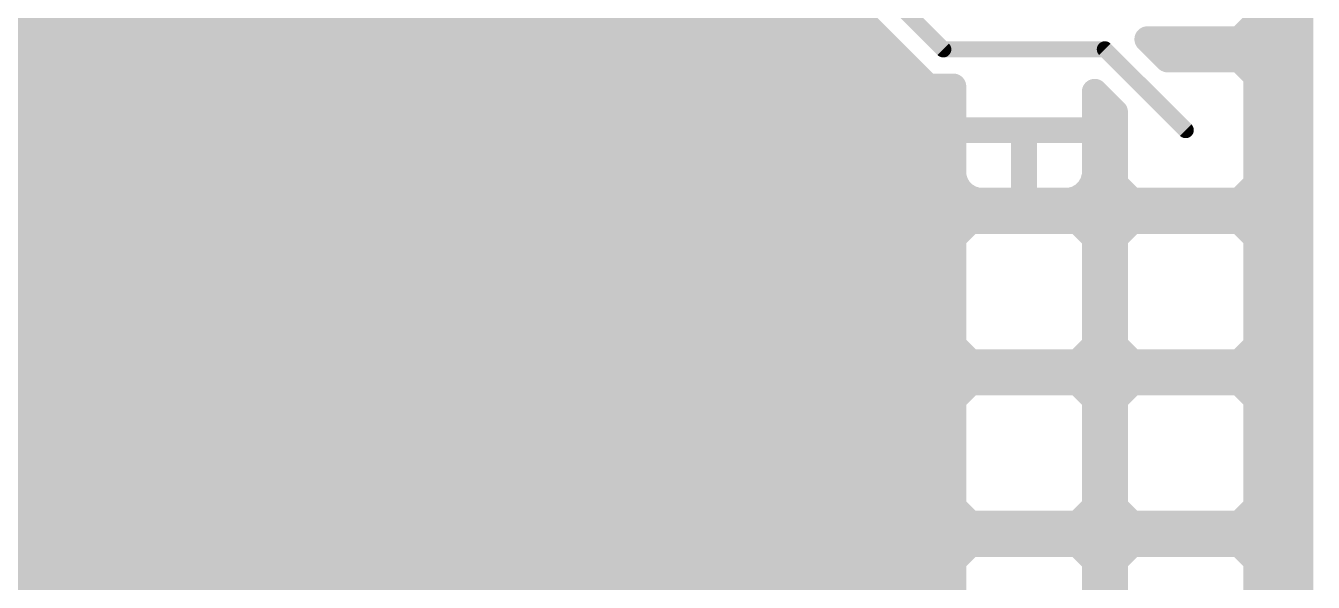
# Model space of a CAD drawing. Extents: x 1 to 104, y 1 to 74.
# Drawn here: x 83.37 to 103.6, y 33.53 to 42.28 of the extents above; entities that cross this region are included whole.
import ezdxf

# ---------------------------------------------------------------- set-up
doc = ezdxf.new("R2010")
doc.units = 0
doc.layers.add('16', color=174, linetype='CONTINUOUS')

msp = doc.modelspace()

# ---------------------------------------------------------------- linework, layer by layer
at = {"layer": '16'}
for points, const_width in [([(103.4008, 67.4526), (103.4008, 1.2192)], 0.4064), ([(97.79, 41.91), (95.25, 44.45)], 0.254), ([(102.7112, 42.3366), (102.7112, 44.0234)], 0.4064), ([(95.008, 43.8658), (97.548, 41.3258)], 0.4064), ([(102.4434, 42.0688), (102.7112, 42.3366)], 0.4064), ([(67.0802, 42.2656), (96.6082, 42.2656)], 0.4064), ([(102.6402, 42.2656), (103.4008, 42.2656)], 0.4064), ([(101.315, 41.7512), (100.9974, 42.0688)], 0.4064), ([(100.9974, 42.0688), (102.4434, 42.0688)], 0.4064), ([(61.5442, 41.8592), (97.0146, 41.8592)], 0.4064), ([(97.79, 41.91), (100.33, 41.91)], 0.254), ([(100.33, 41.91), (101.6, 40.64)], 0.254), ([(101.207, 41.8592), (103.4008, 41.8592)], 0.4064), ([(102.4434, 41.7512), (101.315, 41.7512)], 0.4064), ([(102.7112, 41.4834), (102.4434, 41.7512)], 0.4064), ([(102.7112, 39.7966), (102.7112, 41.4834)], 0.4064), ([(67.1512, 41.4528), (97.421, 41.4528)], 0.4064), ([(97.548, 41.3258), (97.9488, 41.3258)], 0.4064), ([(97.9488, 41.3258), (97.9488, 40.64)], 0.4064), ([(102.7112, 41.4528), (103.4008, 41.4528)], 0.4064), ([(100.1712, 40.64), (100.1712, 41.2426)], 0.4064), ([(100.1712, 41.2426), (100.4888, 40.925)], 0.4064), ([(67.1512, 41.0464), (97.9488, 41.0464)], 0.4064), ([(100.1712, 41.0464), (100.3674, 41.0464)], 0.4064), ([(100.4888, 40.925), (100.4888, 39.7966)], 0.4064), ([(102.7112, 41.0464), (103.4008, 41.0464)], 0.4064), ([(67.1512, 40.64), (99.06, 40.64)], 0.4064), ([(97.9488, 40.64), (99.06, 40.64)], 0.4064), ([(99.06, 40.64), (97.9488, 40.64)], 0.4064), ([(97.9488, 40.64), (97.9488, 39.9258)], 0.4064), ([(99.06, 40.64), (99.06, 40.64)], 0.4064), ([(99.06, 39.5288), (99.06, 40.64)], 0.4064), ([(99.06, 40.64), (99.06, 40.64)], 0.4064), ([(99.06, 40.64), (99.06, 39.5288)], 0.4064), ([(100.1712, 40.64), (99.06, 40.64)], 0.4064), ([(99.06, 40.64), (99.06, 40.64)], 0.4064), ([(99.06, 40.64), (100.1712, 40.64)], 0.4064), ([(99.06, 40.64), (100.4888, 40.64)], 0.4064), ([(100.1712, 39.9258), (100.1712, 40.64)], 0.4064), ([(102.7112, 40.64), (103.4008, 40.64)], 0.4064), ([(67.1512, 40.2336), (97.9488, 40.2336)], 0.4064), ([(99.06, 40.2336), (99.06, 40.2336)], 0.4064), ([(100.1712, 40.2336), (100.4888, 40.2336)], 0.4064), ([(102.7112, 40.2336), (103.4008, 40.2336)], 0.4064), ([(97.9488, 39.9258), (97.98, 39.8095)], 0.4064), ([(100.14, 39.8095), (100.1712, 39.9258)], 0.4064), ([(67.1512, 39.8272), (97.9752, 39.8272)], 0.4064), ([(97.98, 39.8095), (98.0401, 39.7053)], 0.4064), ([(98.0401, 39.7053), (98.1253, 39.6201)], 0.4064), ([(99.06, 39.8272), (99.06, 39.8272)], 0.4064), ([(99.9947, 39.6201), (100.0799, 39.7053)], 0.4064), ([(100.0799, 39.7053), (100.14, 39.8095)], 0.4064), ([(100.1448, 39.8272), (100.4888, 39.8272)], 0.4064), ([(100.4888, 39.7966), (100.7566, 39.5288)], 0.4064), ([(102.4434, 39.5288), (102.7112, 39.7966)], 0.4064), ([(102.7112, 39.8272), (103.4008, 39.8272)], 0.4064), ([(98.1253, 39.6201), (98.2295, 39.56)], 0.4064), ([(98.2295, 39.56), (98.3458, 39.5288)], 0.4064), ([(98.3458, 39.5288), (99.06, 39.5288)], 0.4064), ([(99.06, 39.5288), (99.7742, 39.5288)], 0.4064), ([(99.7742, 39.5288), (99.8905, 39.56)], 0.4064), ([(99.8905, 39.56), (99.9947, 39.6201)], 0.4064), ([(100.7566, 39.5288), (102.4434, 39.5288)], 0.4064), ([(65.5454, 39.4208), (103.4008, 39.4208)], 0.4064), ([(98.2166, 39.2112), (97.9488, 38.9434)], 0.4064), ([(99.9034, 39.2112), (98.2166, 39.2112)], 0.4064), ([(100.1712, 38.9434), (99.9034, 39.2112)], 0.4064), ([(100.7566, 39.2112), (100.4888, 38.9434)], 0.4064), ([(102.4434, 39.2112), (100.7566, 39.2112)], 0.4064), ([(102.7112, 38.9434), (102.4434, 39.2112)], 0.4064), ([(67.0802, 39.0144), (98.0198, 39.0144)], 0.4064), ([(97.9488, 38.9434), (97.9488, 37.2566)], 0.4064), ([(100.1002, 39.0144), (100.5598, 39.0144)], 0.4064), ([(100.1712, 37.2566), (100.1712, 38.9434)], 0.4064), ([(100.4888, 38.9434), (100.4888, 37.2566)], 0.4064), ([(102.6402, 39.0144), (103.4008, 39.0144)], 0.4064), ([(102.7112, 37.2566), (102.7112, 38.9434)], 0.4064), ([(67.1512, 38.608), (97.9488, 38.608)], 0.4064), ([(100.1712, 38.608), (100.4888, 38.608)], 0.4064), ([(102.7112, 38.608), (103.4008, 38.608)], 0.4064), ([(67.1512, 38.2016), (97.9488, 38.2016)], 0.4064), ([(100.1712, 38.2016), (100.4888, 38.2016)], 0.4064), ([(102.7112, 38.2016), (103.4008, 38.2016)], 0.4064), ([(67.1512, 37.7952), (97.9488, 37.7952)], 0.4064), ([(100.1712, 37.7952), (100.4888, 37.7952)], 0.4064), ([(102.7112, 37.7952), (103.4008, 37.7952)], 0.4064), ([(67.1512, 37.3888), (97.9488, 37.3888)], 0.4064), ([(97.9488, 37.2566), (98.2166, 36.9888)], 0.4064), ([(99.9034, 36.9888), (100.1712, 37.2566)], 0.4064), ([(100.1712, 37.3888), (100.4888, 37.3888)], 0.4064), ([(100.4888, 37.2566), (100.7566, 36.9888)], 0.4064), ([(102.4434, 36.9888), (102.7112, 37.2566)], 0.4064), ([(102.7112, 37.3888), (103.4008, 37.3888)], 0.4064), ([(50.2412, 36.9824), (103.4008, 36.9824)], 0.4064), ([(98.2166, 36.9888), (99.9034, 36.9888)], 0.4064), ([(100.7566, 36.9888), (102.4434, 36.9888)], 0.4064), ([(98.2166, 36.6712), (97.9488, 36.4034)], 0.4064), ([(99.9034, 36.6712), (98.2166, 36.6712)], 0.4064), ([(100.1712, 36.4034), (99.9034, 36.6712)], 0.4064), ([(100.7566, 36.6712), (100.4888, 36.4034)], 0.4064), ([(102.4434, 36.6712), (100.7566, 36.6712)], 0.4064), ([(102.7112, 36.4034), (102.4434, 36.6712)], 0.4064), ([(66.9786, 36.576), (98.1214, 36.576)], 0.4064), ([(99.9986, 36.576), (100.6614, 36.576)], 0.4064), ([(102.5386, 36.576), (103.4008, 36.576)], 0.4064), ([(97.9488, 36.4034), (97.9488, 34.7166)], 0.4064), ([(100.1712, 34.7166), (100.1712, 36.4034)], 0.4064), ([(100.4888, 36.4034), (100.4888, 34.7166)], 0.4064), ([(102.7112, 34.7166), (102.7112, 36.4034)], 0.4064), ([(67.1512, 36.1696), (97.9488, 36.1696)], 0.4064), ([(100.1712, 36.1696), (100.4888, 36.1696)], 0.4064), ([(102.7112, 36.1696), (103.4008, 36.1696)], 0.4064), ([(67.1512, 35.7632), (97.9488, 35.7632)], 0.4064), ([(100.1712, 35.7632), (100.4888, 35.7632)], 0.4064), ([(102.7112, 35.7632), (103.4008, 35.7632)], 0.4064), ([(67.1512, 35.3568), (97.9488, 35.3568)], 0.4064), ([(100.1712, 35.3568), (100.4888, 35.3568)], 0.4064), ([(102.7112, 35.3568), (103.4008, 35.3568)], 0.4064), ([(67.1512, 34.9504), (97.9488, 34.9504)], 0.4064), ([(100.1712, 34.9504), (100.4888, 34.9504)], 0.4064), ([(102.7112, 34.9504), (103.4008, 34.9504)], 0.4064), ([(97.9488, 34.7166), (98.2166, 34.4488)], 0.4064), ([(99.9034, 34.4488), (100.1712, 34.7166)], 0.4064), ([(100.4888, 34.7166), (100.7566, 34.4488)], 0.4064), ([(102.4434, 34.4488), (102.7112, 34.7166)], 0.4064), ([(66.9786, 34.544), (98.1214, 34.544)], 0.4064), ([(98.2166, 34.4488), (99.9034, 34.4488)], 0.4064), ([(99.9986, 34.544), (100.6614, 34.544)], 0.4064), ([(100.7566, 34.4488), (102.4434, 34.4488)], 0.4064), ([(102.5386, 34.544), (103.4008, 34.544)], 0.4064), ([(49.1134, 34.1376), (103.4008, 34.1376)], 0.4064), ([(98.2166, 34.1312), (97.9488, 33.8634)], 0.4064), ([(99.9034, 34.1312), (98.2166, 34.1312)], 0.4064), ([(100.1712, 33.8634), (99.9034, 34.1312)], 0.4064), ([(100.7566, 34.1312), (100.4888, 33.8634)], 0.4064), ([(102.4434, 34.1312), (100.7566, 34.1312)], 0.4064), ([(102.7112, 33.8634), (102.4434, 34.1312)], 0.4064), ([(97.9488, 33.8634), (97.9488, 32.1766)], 0.4064), ([(100.1712, 32.1766), (100.1712, 33.8634)], 0.4064), ([(100.4888, 33.8634), (100.4888, 32.1766)], 0.4064), ([(102.7112, 32.1766), (102.7112, 33.8634)], 0.4064), ([(67.1512, 33.7312), (97.9488, 33.7312)], 0.4064), ([(100.1712, 33.7312), (100.4888, 33.7312)], 0.4064), ([(102.7112, 33.7312), (103.4008, 33.7312)], 0.4064), ([(67.1512, 33.3248), (97.9488, 33.3248)], 0.4064), ([(100.1712, 33.3248), (100.4888, 33.3248)], 0.4064), ([(102.7112, 33.3248), (103.4008, 33.3248)], 0.4064)]:
    msp.add_lwpolyline(points, dxfattribs=dict(at, const_width=const_width))
for points, const_width in [([(102.783, 42.2648, 1), (102.6394, 42.4085)], 0.2032), ([(96.6082, 42.164, 1), (96.6082, 42.3672)], 0.2032), ([(102.6402, 42.3672, 1), (102.6402, 42.164)], 0.2032), ([(102.6096, 42.3366, 1), (102.8128, 42.3366)], 0.2032), ([(103.4008, 42.164, 1), (103.4008, 42.3672)], 0.2032), ([(101.0692, 42.1406, 1), (100.9255, 41.997)], 0.2032), ([(100.9974, 42.1704, 1), (100.9974, 41.9672)], 0.2032), ([(102.3715, 42.1406, 1), (102.5152, 41.997)], 0.2032), ([(102.4434, 41.9672, 1), (102.4434, 42.1704)], 0.2032), ([(97.0146, 41.7576, 1), (97.0146, 41.9608)], 0.2032), ([(97.79, 41.9735, 1), (97.79, 41.8465)], 0.127), ([(97.7451, 41.8651, 1), (97.8349, 41.9549)], 0.127), ([(100.3749, 41.9549, 1), (100.2851, 41.8651)], 0.127), ([(100.33, 41.8465, 1), (100.33, 41.9735)], 0.127), ([(101.207, 41.9608, 1), (101.207, 41.7576)], 0.2032), ([(101.315, 41.8528, 1), (101.315, 41.6496)], 0.2032), ([(101.2431, 41.6794, 1), (101.3868, 41.823)], 0.2032), ([(102.5152, 41.823, 1), (102.3715, 41.6794)], 0.2032), ([(102.4434, 41.6496, 1), (102.4434, 41.8528)], 0.2032), ([(103.4008, 41.7576, 1), (103.4008, 41.9608)], 0.2032), ([(102.8128, 41.4834, 1), (102.6096, 41.4834)], 0.2032), ([(97.421, 41.3512, 1), (97.421, 41.5544)], 0.2032), ([(97.548, 41.4274, 1), (97.548, 41.2242)], 0.2032), ([(97.4762, 41.254, 1), (97.6199, 41.3976)], 0.2032), ([(98.0504, 41.3258, 1), (97.8472, 41.3258)], 0.2032), ([(97.9488, 41.2242, 1), (97.9488, 41.4274)], 0.2032), ([(102.7112, 41.5544, 1), (102.7112, 41.3512)], 0.2032), ([(102.6394, 41.4115, 1), (102.783, 41.5552)], 0.2032), ([(103.4008, 41.3512, 1), (103.4008, 41.5544)], 0.2032), ([(100.2728, 41.2426, 1), (100.0696, 41.2426)], 0.2032), ([(100.243, 41.3145, 1), (100.0994, 41.1708)], 0.2032), ([(97.9488, 40.9448, 1), (97.9488, 41.148)], 0.2032), ([(100.1712, 41.148, 1), (100.1712, 40.9448)], 0.2032), ([(100.3674, 40.9448, 1), (100.3674, 41.148)], 0.2032), ([(100.5904, 40.925, 1), (100.3872, 40.925)], 0.2032), ([(100.417, 40.8532, 1), (100.5606, 40.9969)], 0.2032), ([(102.7112, 41.148, 1), (102.7112, 40.9448)], 0.2032), ([(103.4008, 40.9448, 1), (103.4008, 41.148)], 0.2032), ([(97.9488, 40.7416, 1), (97.9488, 40.5384)], 0.2032), ([(97.9488, 40.7416, 1), (97.9488, 40.5384)], 0.2032), ([(98.0504, 40.64, 1), (97.8472, 40.64)], 0.2032), ([(97.8472, 40.64, 1), (98.0504, 40.64)], 0.2032), ([(99.1616, 40.64, 1), (98.9584, 40.64)], 0.2032), ([(99.1616, 40.64, 1), (98.9584, 40.64)], 0.2032), ([(99.06, 40.7416, 1), (99.06, 40.5384)], 0.2032), ([(99.1616, 40.64, 1), (98.9584, 40.64)], 0.2032), ([(99.06, 40.7416, 1), (99.06, 40.5384)], 0.2032), ([(99.1616, 40.64, 1), (98.9584, 40.64)], 0.2032), ([(99.06, 40.7416, 1), (99.06, 40.5384)], 0.2032), ([(99.06, 40.7416, 1), (99.06, 40.5384)], 0.2032), ([(98.9584, 40.64, 1), (99.1616, 40.64)], 0.2032), ([(98.9584, 40.64, 1), (99.1616, 40.64)], 0.2032), ([(99.06, 40.5384, 1), (99.06, 40.7416)], 0.2032), ([(99.06, 40.5384, 1), (99.06, 40.7416)], 0.2032), ([(99.06, 40.5384, 1), (99.06, 40.7416)], 0.2032), ([(99.06, 40.5384, 1), (99.06, 40.7416)], 0.2032), ([(100.2728, 40.64, 1), (100.0696, 40.64)], 0.2032), ([(100.0696, 40.64, 1), (100.2728, 40.64)], 0.2032), ([(100.1712, 40.5384, 1), (100.1712, 40.7416)], 0.2032), ([(100.1712, 40.5384, 1), (100.1712, 40.7416)], 0.2032), ([(100.4888, 40.5384, 1), (100.4888, 40.7416)], 0.2032), ([(101.5551, 40.5951, 1), (101.6449, 40.6849)], 0.127), ([(102.7112, 40.7416, 1), (102.7112, 40.5384)], 0.2032), ([(103.4008, 40.5384, 1), (103.4008, 40.7416)], 0.2032), ([(97.9488, 40.132, 1), (97.9488, 40.3352)], 0.2032), ([(99.06, 40.3352, 1), (99.06, 40.132)], 0.2032), ([(99.06, 40.132, 1), (99.06, 40.3352)], 0.2032), ([(100.1712, 40.3352, 1), (100.1712, 40.132)], 0.2032), ([(100.4888, 40.132, 1), (100.4888, 40.3352)], 0.2032), ([(102.7112, 40.3352, 1), (102.7112, 40.132)], 0.2032), ([(103.4008, 40.132, 1), (103.4008, 40.3352)], 0.2032), ([(98.0469, 39.9521, 1), (97.8507, 39.8995)], 0.2032), ([(100.2693, 39.8995, 1), (100.0731, 39.9521)], 0.2032), ([(97.8472, 39.9258, 1), (98.0504, 39.9258)], 0.2032), ([(98.0679, 39.8603, 1), (97.892, 39.7587)], 0.2032), ([(97.8818, 39.7832, 1), (98.0781, 39.8358)], 0.2032), ([(98.112, 39.7771, 1), (97.9683, 39.6334)], 0.2032), ([(97.9522, 39.6545, 1), (98.1281, 39.7561)], 0.2032), ([(97.9752, 39.7256, 1), (97.9752, 39.9288)], 0.2032), ([(99.06, 39.9288, 1), (99.06, 39.7256)], 0.2032), ([(99.06, 39.7256, 1), (99.06, 39.9288)], 0.2032), ([(99.9919, 39.7561, 1), (100.1678, 39.6545)], 0.2032), ([(100.1517, 39.6334, 1), (100.008, 39.7771)], 0.2032), ([(100.0419, 39.8358, 1), (100.2382, 39.7832)], 0.2032), ([(100.1448, 39.9288, 1), (100.1448, 39.7256)], 0.2032), ([(100.228, 39.7587, 1), (100.0521, 39.8603)], 0.2032), ([(100.0696, 39.9258, 1), (100.2728, 39.9258)], 0.2032), ([(100.5606, 39.8685, 1), (100.417, 39.7248)], 0.2032), ([(100.3872, 39.7966, 1), (100.5904, 39.7966)], 0.2032), ([(100.4888, 39.7256, 1), (100.4888, 39.9288)], 0.2032), ([(102.7112, 39.9288, 1), (102.7112, 39.7256)], 0.2032), ([(102.6096, 39.7966, 1), (102.8128, 39.7966)], 0.2032), ([(102.783, 39.7248, 1), (102.6394, 39.8685)], 0.2032), ([(103.4008, 39.7256, 1), (103.4008, 39.9288)], 0.2032), ([(98.1761, 39.7081, 1), (98.0745, 39.5322)], 0.2032), ([(98.0534, 39.5483, 1), (98.1971, 39.692)], 0.2032), ([(98.2558, 39.6581, 1), (98.2032, 39.4618)], 0.2032), ([(98.1787, 39.472, 1), (98.2803, 39.6479)], 0.2032), ([(98.3458, 39.6304, 1), (98.3458, 39.4272)], 0.2032), ([(98.3195, 39.4307, 1), (98.3721, 39.6269)], 0.2032), ([(99.06, 39.6304, 1), (99.06, 39.4272)], 0.2032), ([(99.06, 39.4272, 1), (99.06, 39.6304)], 0.2032), ([(99.7479, 39.6269, 1), (99.8005, 39.4307)], 0.2032), ([(99.7742, 39.4272, 1), (99.7742, 39.6304)], 0.2032), ([(99.8397, 39.6479, 1), (99.9413, 39.472)], 0.2032), ([(99.9168, 39.4618, 1), (99.8642, 39.6581)], 0.2032), ([(99.9229, 39.692, 1), (100.0666, 39.5483)], 0.2032), ([(100.0455, 39.5322, 1), (99.9439, 39.7081)], 0.2032), ([(100.7566, 39.6304, 1), (100.7566, 39.4272)], 0.2032), ([(100.6848, 39.457, 1), (100.8285, 39.6006)], 0.2032), ([(102.3715, 39.6006, 1), (102.5152, 39.457)], 0.2032), ([(102.4434, 39.4272, 1), (102.4434, 39.6304)], 0.2032), ([(98.9584, 39.5288, 1), (99.1616, 39.5288)], 0.2032), ([(98.9584, 39.5288, 1), (99.1616, 39.5288)], 0.2032), ([(103.4008, 39.3192, 1), (103.4008, 39.5224)], 0.2032), ([(98.2166, 39.3128, 1), (98.2166, 39.1096)], 0.2032), ([(98.2885, 39.1394, 1), (98.1448, 39.283)], 0.2032), ([(99.9752, 39.283, 1), (99.8315, 39.1394)], 0.2032), ([(99.9034, 39.1096, 1), (99.9034, 39.3128)], 0.2032), ([(100.7566, 39.3128, 1), (100.7566, 39.1096)], 0.2032), ([(100.8285, 39.1394, 1), (100.6848, 39.283)], 0.2032), ([(102.5152, 39.283, 1), (102.3715, 39.1394)], 0.2032), ([(102.4434, 39.1096, 1), (102.4434, 39.3128)], 0.2032), ([(98.0504, 38.9434, 1), (97.8472, 38.9434)], 0.2032), ([(97.877, 39.0152, 1), (98.0206, 38.8715)], 0.2032), ([(98.0198, 38.9128, 1), (98.0198, 39.116)], 0.2032), ([(100.1002, 39.116, 1), (100.1002, 38.9128)], 0.2032), ([(100.2728, 38.9434, 1), (100.0696, 38.9434)], 0.2032), ([(100.0994, 38.8715, 1), (100.243, 39.0152)], 0.2032), ([(100.5904, 38.9434, 1), (100.3872, 38.9434)], 0.2032), ([(100.417, 39.0152, 1), (100.5606, 38.8715)], 0.2032), ([(100.5598, 38.9128, 1), (100.5598, 39.116)], 0.2032), ([(102.6402, 39.116, 1), (102.6402, 38.9128)], 0.2032), ([(102.8128, 38.9434, 1), (102.6096, 38.9434)], 0.2032), ([(102.6394, 38.8715, 1), (102.783, 39.0152)], 0.2032), ([(103.4008, 38.9128, 1), (103.4008, 39.116)], 0.2032), ([(97.9488, 38.5064, 1), (97.9488, 38.7096)], 0.2032), ([(100.1712, 38.7096, 1), (100.1712, 38.5064)], 0.2032), ([(100.4888, 38.5064, 1), (100.4888, 38.7096)], 0.2032), ([(102.7112, 38.7096, 1), (102.7112, 38.5064)], 0.2032), ([(103.4008, 38.5064, 1), (103.4008, 38.7096)], 0.2032), ([(97.9488, 38.1, 1), (97.9488, 38.3032)], 0.2032), ([(100.1712, 38.3032, 1), (100.1712, 38.1)], 0.2032), ([(100.4888, 38.1, 1), (100.4888, 38.3032)], 0.2032), ([(102.7112, 38.3032, 1), (102.7112, 38.1)], 0.2032), ([(103.4008, 38.1, 1), (103.4008, 38.3032)], 0.2032), ([(97.9488, 37.6936, 1), (97.9488, 37.8968)], 0.2032), ([(100.1712, 37.8968, 1), (100.1712, 37.6936)], 0.2032), ([(100.4888, 37.6936, 1), (100.4888, 37.8968)], 0.2032), ([(102.7112, 37.8968, 1), (102.7112, 37.6936)], 0.2032), ([(103.4008, 37.6936, 1), (103.4008, 37.8968)], 0.2032), ([(98.0206, 37.3285, 1), (97.877, 37.1848)], 0.2032), ([(97.9488, 37.2872, 1), (97.9488, 37.4904)], 0.2032), ([(100.1712, 37.4904, 1), (100.1712, 37.2872)], 0.2032), ([(100.243, 37.1848, 1), (100.0994, 37.3285)], 0.2032), ([(100.5606, 37.3285, 1), (100.417, 37.1848)], 0.2032), ([(100.4888, 37.2872, 1), (100.4888, 37.4904)], 0.2032), ([(102.7112, 37.4904, 1), (102.7112, 37.2872)], 0.2032), ([(102.783, 37.1848, 1), (102.6394, 37.3285)], 0.2032), ([(103.4008, 37.2872, 1), (103.4008, 37.4904)], 0.2032), ([(97.8472, 37.2566, 1), (98.0504, 37.2566)], 0.2032), ([(100.0696, 37.2566, 1), (100.2728, 37.2566)], 0.2032), ([(100.3872, 37.2566, 1), (100.5904, 37.2566)], 0.2032), ([(102.6096, 37.2566, 1), (102.8128, 37.2566)], 0.2032), ([(98.2166, 37.0904, 1), (98.2166, 36.8872)], 0.2032), ([(98.1448, 36.917, 1), (98.2885, 37.0606)], 0.2032), ([(99.8315, 37.0606, 1), (99.9752, 36.917)], 0.2032), ([(99.9034, 36.8872, 1), (99.9034, 37.0904)], 0.2032), ([(100.7566, 37.0904, 1), (100.7566, 36.8872)], 0.2032), ([(100.6848, 36.917, 1), (100.8285, 37.0606)], 0.2032), ([(102.3715, 37.0606, 1), (102.5152, 36.917)], 0.2032), ([(102.4434, 36.8872, 1), (102.4434, 37.0904)], 0.2032), ([(103.4008, 36.8808, 1), (103.4008, 37.084)], 0.2032), ([(98.2166, 36.7728, 1), (98.2166, 36.5696)], 0.2032), ([(98.2885, 36.5994, 1), (98.1448, 36.743)], 0.2032), ([(99.9752, 36.743, 1), (99.8315, 36.5994)], 0.2032), ([(99.9034, 36.5696, 1), (99.9034, 36.7728)], 0.2032), ([(100.7566, 36.7728, 1), (100.7566, 36.5696)], 0.2032), ([(100.8285, 36.5994, 1), (100.6848, 36.743)], 0.2032), ([(102.5152, 36.743, 1), (102.3715, 36.5994)], 0.2032), ([(102.4434, 36.5696, 1), (102.4434, 36.7728)], 0.2032), ([(98.1214, 36.4744, 1), (98.1214, 36.6776)], 0.2032), ([(99.9986, 36.6776, 1), (99.9986, 36.4744)], 0.2032), ([(100.6614, 36.4744, 1), (100.6614, 36.6776)], 0.2032), ([(102.5386, 36.6776, 1), (102.5386, 36.4744)], 0.2032), ([(103.4008, 36.4744, 1), (103.4008, 36.6776)], 0.2032), ([(98.0504, 36.4034, 1), (97.8472, 36.4034)], 0.2032), ([(97.877, 36.4752, 1), (98.0206, 36.3315)], 0.2032), ([(100.2728, 36.4034, 1), (100.0696, 36.4034)], 0.2032), ([(100.0994, 36.3315, 1), (100.243, 36.4752)], 0.2032), ([(100.5904, 36.4034, 1), (100.3872, 36.4034)], 0.2032), ([(100.417, 36.4752, 1), (100.5606, 36.3315)], 0.2032), ([(102.8128, 36.4034, 1), (102.6096, 36.4034)], 0.2032), ([(102.6394, 36.3315, 1), (102.783, 36.4752)], 0.2032), ([(97.9488, 36.068, 1), (97.9488, 36.2712)], 0.2032), ([(100.1712, 36.2712, 1), (100.1712, 36.068)], 0.2032), ([(100.4888, 36.068, 1), (100.4888, 36.2712)], 0.2032), ([(102.7112, 36.2712, 1), (102.7112, 36.068)], 0.2032), ([(103.4008, 36.068, 1), (103.4008, 36.2712)], 0.2032), ([(97.9488, 35.6616, 1), (97.9488, 35.8648)], 0.2032), ([(100.1712, 35.8648, 1), (100.1712, 35.6616)], 0.2032), ([(100.4888, 35.6616, 1), (100.4888, 35.8648)], 0.2032), ([(102.7112, 35.8648, 1), (102.7112, 35.6616)], 0.2032), ([(103.4008, 35.6616, 1), (103.4008, 35.8648)], 0.2032), ([(97.9488, 35.2552, 1), (97.9488, 35.4584)], 0.2032), ([(100.1712, 35.4584, 1), (100.1712, 35.2552)], 0.2032), ([(100.4888, 35.2552, 1), (100.4888, 35.4584)], 0.2032), ([(102.7112, 35.4584, 1), (102.7112, 35.2552)], 0.2032), ([(103.4008, 35.2552, 1), (103.4008, 35.4584)], 0.2032), ([(97.9488, 34.8488, 1), (97.9488, 35.052)], 0.2032), ([(100.1712, 35.052, 1), (100.1712, 34.8488)], 0.2032), ([(100.4888, 34.8488, 1), (100.4888, 35.052)], 0.2032), ([(102.7112, 35.052, 1), (102.7112, 34.8488)], 0.2032), ([(103.4008, 34.8488, 1), (103.4008, 35.052)], 0.2032), ([(98.0206, 34.7885, 1), (97.877, 34.6448)], 0.2032), ([(97.8472, 34.7166, 1), (98.0504, 34.7166)], 0.2032), ([(100.0696, 34.7166, 1), (100.2728, 34.7166)], 0.2032), ([(100.243, 34.6448, 1), (100.0994, 34.7885)], 0.2032), ([(100.5606, 34.7885, 1), (100.417, 34.6448)], 0.2032), ([(100.3872, 34.7166, 1), (100.5904, 34.7166)], 0.2032), ([(102.6096, 34.7166, 1), (102.8128, 34.7166)], 0.2032), ([(102.783, 34.6448, 1), (102.6394, 34.7885)], 0.2032), ([(98.2166, 34.5504, 1), (98.2166, 34.3472)], 0.2032), ([(98.1214, 34.4424, 1), (98.1214, 34.6456)], 0.2032), ([(98.1448, 34.377, 1), (98.2885, 34.5206)], 0.2032), ([(99.8315, 34.5206, 1), (99.9752, 34.377)], 0.2032), ([(99.9986, 34.6456, 1), (99.9986, 34.4424)], 0.2032), ([(99.9034, 34.3472, 1), (99.9034, 34.5504)], 0.2032), ([(100.7566, 34.5504, 1), (100.7566, 34.3472)], 0.2032), ([(100.6614, 34.4424, 1), (100.6614, 34.6456)], 0.2032), ([(100.6848, 34.377, 1), (100.8285, 34.5206)], 0.2032), ([(102.3715, 34.5206, 1), (102.5152, 34.377)], 0.2032), ([(102.5386, 34.6456, 1), (102.5386, 34.4424)], 0.2032), ([(102.4434, 34.3472, 1), (102.4434, 34.5504)], 0.2032), ([(103.4008, 34.4424, 1), (103.4008, 34.6456)], 0.2032), ([(98.2166, 34.2328, 1), (98.2166, 34.0296)], 0.2032), ([(98.2885, 34.0594, 1), (98.1448, 34.203)], 0.2032), ([(99.9752, 34.203, 1), (99.8315, 34.0594)], 0.2032), ([(99.9034, 34.0296, 1), (99.9034, 34.2328)], 0.2032), ([(100.7566, 34.2328, 1), (100.7566, 34.0296)], 0.2032), ([(100.8285, 34.0594, 1), (100.6848, 34.203)], 0.2032), ([(102.5152, 34.203, 1), (102.3715, 34.0594)], 0.2032), ([(102.4434, 34.0296, 1), (102.4434, 34.2328)], 0.2032), ([(103.4008, 34.036, 1), (103.4008, 34.2392)], 0.2032), ([(98.0504, 33.8634, 1), (97.8472, 33.8634)], 0.2032), ([(97.877, 33.9352, 1), (98.0206, 33.7915)], 0.2032), ([(100.2728, 33.8634, 1), (100.0696, 33.8634)], 0.2032), ([(100.0994, 33.7915, 1), (100.243, 33.9352)], 0.2032), ([(100.5904, 33.8634, 1), (100.3872, 33.8634)], 0.2032), ([(100.417, 33.9352, 1), (100.5606, 33.7915)], 0.2032), ([(102.8128, 33.8634, 1), (102.6096, 33.8634)], 0.2032), ([(102.6394, 33.7915, 1), (102.783, 33.9352)], 0.2032), ([(97.9488, 33.6296, 1), (97.9488, 33.8328)], 0.2032), ([(100.1712, 33.8328, 1), (100.1712, 33.6296)], 0.2032), ([(100.4888, 33.6296, 1), (100.4888, 33.8328)], 0.2032), ([(102.7112, 33.8328, 1), (102.7112, 33.6296)], 0.2032), ([(103.4008, 33.6296, 1), (103.4008, 33.8328)], 0.2032)]:
    msp.add_lwpolyline(points, format="xyb", dxfattribs=dict(at, const_width=const_width))

doc.saveas('drawing.dxf')
